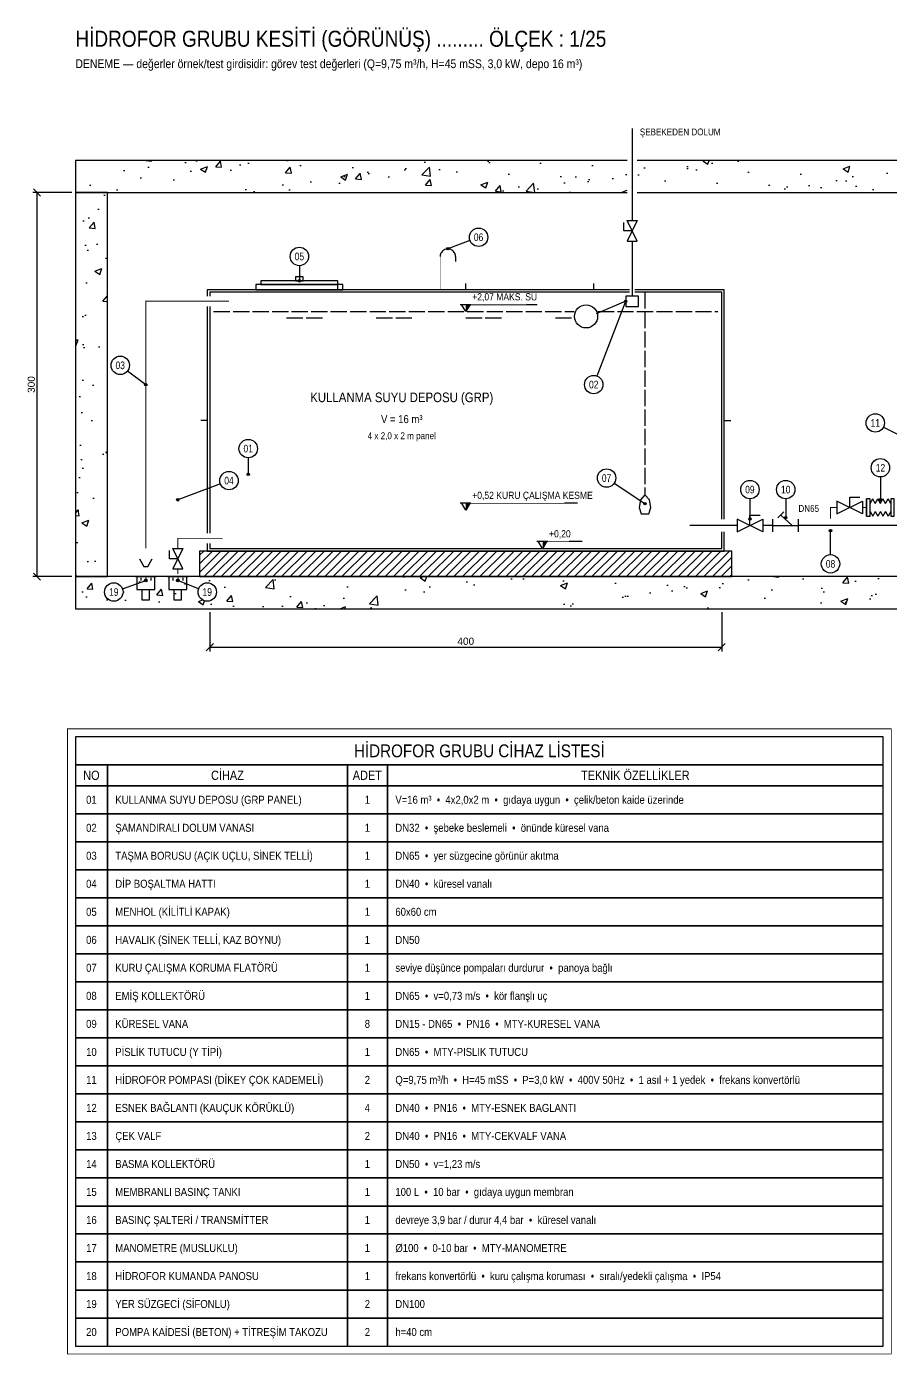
# Model space of a CAD drawing. Header units: centimetres. Extents: x -583 to 556, y -607 to 430.
# Drawn here: x -583 to 92, y -607 to 430 of the extents above; entities that cross this region are included whole.
import ezdxf
from ezdxf.enums import TextEntityAlignment as Align

# ---------------------------------------------------------------- set-up
doc = ezdxf.new("R2010")
doc.units = ezdxf.units.CM
doc.header["$LTSCALE"] = 10
doc.linetypes.add('DASHED', pattern=[1.524, 1.27, -0.254])
for name, color, linetype in [('MTY-VANA', 1, 'Continuous'), ('ROTAS-BASLIK', 2, 'Continuous'), ('ROTAS-BETON', 7, 'Continuous'), ('ROTAS-CAP', 3, 'Continuous'), ('ROTAS-CERCEVE', 4, 'Continuous'), ('ROTAS-DRENAJ-BORU', 140, 'DASHED'), ('ROTAS-ELEKTRIK', 6, 'DASHED'), ('ROTAS-KOT', 2, 'Continuous'), ('ROTAS-MASKE', 7, 'Continuous'), ('ROTAS-NOT', 1, 'Continuous'), ('ROTAS-NUMARA', 1, 'Continuous'), ('ROTAS-OLCU', 2, 'Continuous'), ('ROTAS-POMPA-EKIPMAN', 4, 'Continuous'), ('ROTAS-POMPA-KAIDE', 8, 'Continuous'), ('ROTAS-SOGUKSU-BORU', 5, 'Continuous'), ('ROTAS-SU-SEVIYE', 5, 'DASHED'), ('ROTAS-TABLO', 7, 'Continuous'), ('ROTAS-TARAMA', 8, 'Continuous'), ('ROTAS-VANA', 1, 'Continuous'), ('ROTAS-YAZI', 7, 'Continuous')]:
    doc.layers.add(name, color=color, linetype=linetype)
doc.styles.add('CAP', font='wturkce.SHX', dxfattribs={"width": 0.65})
doc.styles.add('ROTAS', font='arial.ttf')
doc.dimstyles.new('ROTAS-OLCU', dxfattribs={"dimtxt": 5.625, "dimasz": 4.5, "dimexe": 3.375, "dimexo": 2.8125, "dimgap": 1.6875, "dimtad": 1, "dimdec": 0, "dimtxsty": 'ROTAS', "dimtsz": 2.8125, "dimcen": 2.5, "dimclrd": 2, "dimclre": 2, "dimclrt": 2, "dimazin": 3, "dimtfac": 1, "dimtmove": 0, "dimatfit": 3})

# ---------------------------------------------------------------- blocks, each defined once
blk = doc.blocks.new('MTY-KURESEL VANA')
at = {"layer": 'MTY-VANA'}
for p, q in [((0, 0), (0, 8)), ((0, 8), (8, 8))]:
    blk.add_line(p, q, dxfattribs=at)
blk.add_lwpolyline([(-10, 5), (-10, -5), (10, 5), (10, -5), (-10, 5)], dxfattribs=at)
at = {"layer": 'MTY-VANA', "style": 'CAP', "width": 0.65}
blk.add_attdef('CAP', text='', height=5, rotation=26.5651, dxfattribs=at).set_placement((0, 0), align=Align.CENTER)
blk = doc.blocks.new('MTY-PISLIK TUTUCU')
at = {"layer": 'MTY-VANA', "color": 1, "ltscale": 75}
for p, q in [((-6.1, 5.8), (-1.4, 10.5)), ((5.1, 0), (-3.7, 8.1))]:
    blk.add_line(p, q, dxfattribs=at)
at = {"layer": 'MTY-VANA'}
for p, q in [((-10, -5), (-10, 5)), ((-10, 0), (10, 0)), ((10, -5), (10, 5))]:
    blk.add_line(p, q, dxfattribs=at)
at = {"layer": 'MTY-VANA', "style": 'CAP', "width": 0.65}
blk.add_attdef('CAP', text='', height=5, dxfattribs=at).set_placement((0, 0), align=Align.CENTER)
blk = doc.blocks.new('MTY-ESNEK BAGLANTI')
at = {"layer": 'MTY-VANA'}
for p, q in [((-10.8, -6.7), (-10.8, 6.7)), ((-8.1, 3.1), (-6, 6.7)), ((-4, 3.1), (-6, 6.7)), ((-4, 3.1), (-2, 6.7)), ((0, 3.1), (-2, 6.7)), ((0, 3.1), (2, 6.7)), ((4, 3.1), (2, 6.7)), ((4, 3.1), (6, 6.7)), ((8.1, 3.1), (6, 6.7)), ((-8.1, -3.1), (-6, -6.7)), ((-4, -3.1), (-6, -6.7)), ((-4, -3.1), (-2, -6.7)), ((0, -3.1), (-2, -6.7)), ((0, -3.1), (2, -6.7)), ((4, -3.1), (2, -6.7)), ((4, -3.1), (6, -6.7)), ((8.1, -3.1), (6, -6.7))]:
    blk.add_line(p, q, dxfattribs=at)
for points in [[(-8.1, 6.7), (-10.8, 6.7), (-10.8, -6.7), (-8.1, -6.7)], [(10.8, 6.7), (8.1, 6.7), (8.1, -6.7), (10.8, -6.7)]]:
    blk.add_lwpolyline(points, close=True, dxfattribs=at)
at = {"layer": 'MTY-VANA', "style": 'CAP', "width": 0.65}
blk.add_attdef('CAP', text='', height=5, dxfattribs=at).set_placement((-0.1, 0.1), align=Align.CENTER)

msp = doc.modelspace()

# ---------------------------------------------------------------- hatches: boundary and pattern name
at = {"layer": 'ROTAS-KOT'}
h = msp.add_hatch(color=256, dxfattribs=at)
h.dxf.hatch_style = 1
h.paths.add_polyline_path([(-240, 207), (-240, 212.6), (-236.6, 212.6)])
h = msp.add_hatch(color=256, dxfattribs=at)
h.dxf.hatch_style = 1
h.paths.add_polyline_path([(-240, 52), (-240, 57.6), (-236.6, 57.6)])
h = msp.add_hatch(color=256, dxfattribs=at)
h.dxf.hatch_style = 1
h.paths.add_polyline_path([(-180, 22), (-180, 27.6), (-176.6, 27.6)])
at = {"layer": 'ROTAS-NUMARA'}
h = msp.add_hatch(color=256, dxfattribs=at)
h.dxf.hatch_style = 1
h.paths.add_polyline_path([(-253.1, 256), (-253.2, 256.5), (-253.5, 256.8), (-254, 256.9), (-254.5, 256.8), (-254.8, 256.5), (-254.9, 256), (-254.8, 255.5), (-254.5, 255.2), (-254, 255.1), (-253.5, 255.2), (-253.2, 255.5)])
h = msp.add_hatch(color=256, dxfattribs=at)
h.dxf.hatch_style = 1
h.paths.add_polyline_path([(-369.1, 231), (-369.2, 231.5), (-369.5, 231.8), (-370, 231.9), (-370.5, 231.8), (-370.8, 231.5), (-370.9, 231), (-370.8, 230.5), (-370.5, 230.2), (-370, 230.1), (-369.5, 230.2), (-369.2, 230.5)])
h = msp.add_hatch(color=256, dxfattribs=at)
h.dxf.hatch_style = 1
h.paths.add_polyline_path([(-114.1, 215), (-114.2, 215.5), (-114.5, 215.8), (-115, 215.9), (-115.5, 215.8), (-115.8, 215.5), (-115.9, 215), (-115.8, 214.5), (-115.5, 214.2), (-115, 214.1), (-114.5, 214.2), (-114.2, 214.5)])
h = msp.add_hatch(color=256, dxfattribs=at)
h.dxf.hatch_style = 1
h.paths.add_polyline_path([(-489.1, 150), (-489.2, 150.5), (-489.5, 150.8), (-490, 150.9), (-490.5, 150.8), (-490.8, 150.5), (-490.9, 150), (-490.8, 149.5), (-490.5, 149.2), (-490, 149.1), (-489.5, 149.2), (-489.2, 149.5)])
h = msp.add_hatch(color=256, dxfattribs=at)
h.dxf.hatch_style = 1
h.paths.add_polyline_path([(-409.1, 80), (-409.2, 80.5), (-409.5, 80.8), (-410, 80.9), (-410.5, 80.8), (-410.8, 80.5), (-410.9, 80), (-410.8, 79.5), (-410.5, 79.2), (-410, 79.1), (-409.5, 79.2), (-409.2, 79.5)])
h = msp.add_hatch(color=256, dxfattribs=at)
h.dxf.hatch_style = 1
h.paths.add_polyline_path([(-464.1, 60), (-464.2, 60.5), (-464.5, 60.8), (-465, 60.9), (-465.5, 60.8), (-465.8, 60.5), (-465.9, 60), (-465.8, 59.5), (-465.5, 59.2), (-465, 59.1), (-464.5, 59.2), (-464.2, 59.5)])
h = msp.add_hatch(color=256, dxfattribs=at)
h.dxf.hatch_style = 1
h.paths.add_polyline_path([(-99.1, 57), (-99.2, 57.5), (-99.5, 57.8), (-100, 57.9), (-100.5, 57.8), (-100.8, 57.5), (-100.9, 57), (-100.8, 56.5), (-100.5, 56.2), (-100, 56.1), (-99.5, 56.2), (-99.2, 56.5)])
h = msp.add_hatch(color=256, dxfattribs=at)
h.dxf.hatch_style = 1
h.paths.add_polyline_path([(84.9, 60), (84.8, 60.5), (84.5, 60.8), (84, 60.9), (83.5, 60.8), (83.2, 60.5), (83.1, 60), (83.2, 59.5), (83.5, 59.2), (84, 59.1), (84.5, 59.2), (84.8, 59.5)])
h = msp.add_hatch(color=256, dxfattribs=at)
h.dxf.hatch_style = 1
h.paths.add_polyline_path([(-17.1, 45), (-17.2, 45.5), (-17.5, 45.8), (-18, 45.9), (-18.5, 45.8), (-18.8, 45.5), (-18.9, 45), (-18.8, 44.5), (-18.5, 44.2), (-18, 44.1), (-17.5, 44.2), (-17.2, 44.5)])
h = msp.add_hatch(color=256, dxfattribs=at)
h.dxf.hatch_style = 1
h.paths.add_polyline_path([(10.9, 46), (10.8, 46.5), (10.5, 46.8), (10, 46.9), (9.5, 46.8), (9.2, 46.5), (9.1, 46), (9.2, 45.5), (9.5, 45.2), (10, 45.1), (10.5, 45.2), (10.8, 45.5)])
h = msp.add_hatch(color=256, dxfattribs=at)
h.dxf.hatch_style = 1
h.paths.add_polyline_path([(45.9, 36), (45.8, 36.5), (45.5, 36.8), (45, 36.9), (44.5, 36.8), (44.2, 36.5), (44.1, 36), (44.2, 35.5), (44.5, 35.2), (45, 35.1), (45.5, 35.2), (45.8, 35.5)])
h = msp.add_hatch(color=256, dxfattribs=at)
h.dxf.hatch_style = 1
h.paths.add_polyline_path([(-489.1, -3), (-489.2, -2.5), (-489.5, -2.2), (-490, -2.1), (-490.5, -2.2), (-490.8, -2.5), (-490.9, -3), (-490.8, -3.5), (-490.5, -3.8), (-490, -3.9), (-489.5, -3.8), (-489.2, -3.5)])
h = msp.add_hatch(color=256, dxfattribs=at)
h.dxf.hatch_style = 1
h.paths.add_polyline_path([(-464.1, -3), (-464.2, -2.5), (-464.5, -2.2), (-465, -2.1), (-465.5, -2.2), (-465.8, -2.5), (-465.9, -3), (-465.8, -3.5), (-465.5, -3.8), (-465, -3.9), (-464.5, -3.8), (-464.2, -3.5)])
at = {"layer": 'ROTAS-TARAMA'}
h = msp.add_hatch(dxfattribs=at)
h.set_pattern_fill('AR-CONC', scale=0.3)
h.paths.add_polyline_path([(-545, 300), (-545, 325), (-114, 325), (-114, 300)])
h = msp.add_hatch(dxfattribs=at)
h.set_pattern_fill('AR-CONC', scale=0.3)
h.paths.add_polyline_path([(-106, 300), (-106, 325), (320, 325), (320, 300)])
h = msp.add_hatch(dxfattribs=at)
h.set_pattern_fill('AR-CONC', scale=0.3)
h.paths.add_polyline_path([(-545, 0), (-520, 0), (-520, 300), (-545, 300)])
h = msp.add_hatch(dxfattribs=at)
h.set_pattern_fill('ANSI31', scale=1.5)
h.paths.add_polyline_path([(-448, 0), (-32, 0), (-32, 20), (-448, 20)])
h = msp.add_hatch(dxfattribs=at)
h.set_pattern_fill('AR-CONC', scale=0.3)
h.paths.add_polyline_path([(-545, -25), (545, -25), (545, 0), (-545, 0)])

# ---------------------------------------------------------------- linework, layer by layer
at = {"layer": 'ROTAS-BETON'}
for points in [[(-114, 325), (-545, 325), (-545, 300)], [(320, 325), (-106, 325)], [(-545, 300), (-114, 300)], [(-106, 300), (320, 300)]]:
    msp.add_lwpolyline(points, dxfattribs=at)
for points in [[(-545, 0), (-520, 0), (-520, 300), (-545, 300)], [(-545, -25), (545, -25), (545, 0), (-545, 0)]]:
    msp.add_lwpolyline(points, close=True, dxfattribs=at)
at = {"layer": 'ROTAS-CERCEVE', "const_width": 0.6}
msp.add_lwpolyline([(-551.2, -607), (92.5, -607), (92.5, -118.8), (-551.2, -118.8)], close=True, dxfattribs=at)
at = {"layer": 'ROTAS-DRENAJ-BORU'}
for points, const_width in [([(-425, 215), (-490, 215), (-490, 22)], 0.8), ([(-430, 30), (-465, 30), (-465, 22)], 0.6), ([(-465, 6), (-465, 2)], 0.6)]:
    msp.add_lwpolyline(points, dxfattribs=dict(at, const_width=const_width))
at = {"layer": 'ROTAS-ELEKTRIK'}
msp.add_lwpolyline([(-100, 222), (-100, 64)], dxfattribs=at)
at = {"layer": 'ROTAS-KOT'}
for points in [[(-244.5, 212.6), (-184.1, 212.6)], [(-244.5, 57.6), (-152.8, 57.6)], [(-184.5, 27.6), (-149.1, 27.6)]]:
    msp.add_lwpolyline(points, dxfattribs=at)
for points in [[(-240, 207), (-243.4, 212.6), (-236.6, 212.6)], [(-240, 52), (-243.4, 57.6), (-236.6, 57.6)], [(-180, 22), (-183.4, 27.6), (-176.6, 27.6)]]:
    msp.add_lwpolyline(points, close=True, dxfattribs=at)
at = {"layer": 'ROTAS-NUMARA'}
for p, q in [((-236.7, 262.5), (-254, 256)), ((-370, 242.8), (-370, 231)), ((-137.4, 156.7), (-115, 215)), ((-504.2, 160.7), (-490, 150)), ((86.4, 116.8), (120, 100)), ((-410, 92.8), (-410, 80)), ((-124, 73), (-100, 57)), ((84, 77.8), (84, 60)), ((-431.7, 72.5), (-465, 60)), ((-18, 60.8), (-18, 45)), ((10, 60.8), (10, 46)), ((45, 17.2), (45, 36)), ((-508.2, -9.6), (-490, -3)), ((-448.7, -9.4), (-465, -3))]:
    msp.add_line(p, q, dxfattribs=at)
for centre in [(-254, 256), (-370, 231), (-115, 215), (-490, 150), (-410, 80), (-465, 60), (-100, 57), (84, 60), (-18, 45), (10, 46), (45, 36), (-490, -3), (-465, -3)]:
    msp.add_circle(centre, 0.938, dxfattribs=at)
at = {"layer": 'ROTAS-POMPA-EKIPMAN'}
for points in [[(-248, 250), (-248.1, 250.9), (-248.2, 251.7), (-248.5, 252.5), (-249, 253.2), (-249.5, 253.9), (-250.1, 254.5), (-250.8, 255), (-251.5, 255.5), (-252.3, 255.8), (-253.1, 255.9), (-254, 256), (-254.9, 255.9), (-255.7, 255.8), (-256.5, 255.5), (-257.2, 255), (-257.9, 254.5), (-258.5, 253.9), (-259, 253.2), (-259.5, 252.5), (-259.8, 251.7), (-259.9, 250.9), (-260, 250)], [(-248, 250), (-248, 246)], [(-340, 224), (-340, 229)], [(-240, 224), (-240, 229)], [(-140, 224), (-140, 229)], [(-112, 224), (-442, 224), (-442, 219)], [(-112, 222), (-440, 222), (-440, 219)], [(-38, 45), (-38, 224), (-108, 224)], [(-40, 45), (-40, 222), (-108, 222)], [(-442, 211), (-442, 34)], [(-440, 211), (-440, 34)], [(-115, 215), (-138, 205.2)], [(-442, 122), (-447, 122)], [(-38, 122), (-33, 122)], [(-442, 20), (-38, 20), (-38, 35)], [(-440, 22), (-40, 22), (-40, 35)], [(-442, 26), (-442, 20)], [(-440, 26), (-440, 22)], [(-495, 14), (-491.5, 8), (-488.5, 8), (-485, 14)], [(-498, 0), (-482, 0)], [(-497, 0), (-497, -10), (-483, -10), (-483, 0)], [(-473, 0), (-457, 0)], [(-472, 0), (-472, -10), (-458, -10), (-458, 0)], [(-494, -1), (-494, -3)], [(-493, -10), (-493, -18), (-487, -18), (-487, -10)], [(-490, -1), (-490, -3)], [(-486, -1), (-486, -3)], [(-469, -1), (-469, -3)], [(-468, -10), (-468, -18), (-462, -18), (-462, -10)], [(-465, -1), (-465, -3)], [(-461, -1), (-461, -3)]]:
    msp.add_lwpolyline(points, dxfattribs=at)
for points in [[(-400, 228), (-340, 228), (-340, 231), (-400, 231)], [(-373, 231), (-367, 231), (-367, 234), (-373, 234)], [(-404, 224), (-336, 224), (-336, 228), (-404, 228)], [(-115, 211), (-105, 211), (-105, 219), (-115, 219)], [(-100, 64), (-103.5, 60), (-104.5, 54), (-103, 49), (-97, 49), (-95.5, 54), (-96.5, 60)]]:
    msp.add_lwpolyline(points, close=True, dxfattribs=at)
msp.add_circle((-146, 203.2), 9, dxfattribs=at)
at = {"layer": 'ROTAS-POMPA-KAIDE'}
msp.add_lwpolyline([(-448, 0), (-32, 0), (-32, 20), (-448, 20)], close=True, dxfattribs=at)
at = {"layer": 'ROTAS-SOGUKSU-BORU'}
for points in [[(-110, 350), (-110, 278)], [(-110, 262), (-110, 224)], [(-110, 224), (-110, 219)]]:
    msp.add_lwpolyline(points, dxfattribs=at)
for points, const_width in [([(-260, 224), (-260, 250)], 0.4), ([(45, 45.3), (45, 54), (50, 54)], 0.767), ([(70, 54), (73.2, 54)], 0.767), ([(-65, 40), (-28, 40)], 0.933), ([(-8, 40), (0, 40)], 0.933), ([(20, 40), (176, 40)], 0.933)]:
    msp.add_lwpolyline(points, dxfattribs=dict(at, const_width=const_width))
at = {"layer": 'ROTAS-SU-SEVIYE'}
for points in [[(-437, 207), (-155.2, 207)], [(-380, 202), (-350, 202)], [(-310, 202), (-280, 202)], [(-240, 202), (-210, 202)], [(-170, 202), (-155.9, 202)], [(-136.8, 207), (-43, 207)]]:
    msp.add_lwpolyline(points, dxfattribs=at)
at = {"layer": 'ROTAS-TABLO'}
for points in [[(-545, -147), (86.2, -147), (86.2, -125), (-545, -125)], [(-545, -163.2), (-520, -163.2), (-520, -147), (-545, -147)], [(-520, -163.2), (-332.5, -163.2), (-332.5, -147), (-520, -147)], [(-332.5, -163.2), (-301.2, -163.2), (-301.2, -147), (-332.5, -147)], [(-301.2, -163.2), (86.2, -163.2), (86.2, -147), (-301.2, -147)], [(-545, -185.1), (-520, -185.1), (-520, -163.2), (-545, -163.2)], [(-520, -185.1), (-332.5, -185.1), (-332.5, -163.2), (-520, -163.2)], [(-332.5, -185.1), (-301.2, -185.1), (-301.2, -163.2), (-332.5, -163.2)], [(-301.2, -185.1), (86.2, -185.1), (86.2, -163.2), (-301.2, -163.2)], [(-545, -207), (-520, -207), (-520, -185.1), (-545, -185.1)], [(-520, -207), (-332.5, -207), (-332.5, -185.1), (-520, -185.1)], [(-332.5, -207), (-301.2, -207), (-301.2, -185.1), (-332.5, -185.1)], [(-301.2, -207), (86.2, -207), (86.2, -185.1), (-301.2, -185.1)], [(-545, -228.9), (-520, -228.9), (-520, -207), (-545, -207)], [(-520, -228.9), (-332.5, -228.9), (-332.5, -207), (-520, -207)], [(-332.5, -228.9), (-301.2, -228.9), (-301.2, -207), (-332.5, -207)], [(-301.2, -228.9), (86.2, -228.9), (86.2, -207), (-301.2, -207)], [(-545, -250.8), (-520, -250.8), (-520, -228.9), (-545, -228.9)], [(-520, -250.8), (-332.5, -250.8), (-332.5, -228.9), (-520, -228.9)], [(-332.5, -250.8), (-301.2, -250.8), (-301.2, -228.9), (-332.5, -228.9)], [(-301.2, -250.8), (86.2, -250.8), (86.2, -228.9), (-301.2, -228.9)], [(-545, -272.6), (-520, -272.6), (-520, -250.8), (-545, -250.8)], [(-520, -272.6), (-332.5, -272.6), (-332.5, -250.8), (-520, -250.8)], [(-332.5, -272.6), (-301.2, -272.6), (-301.2, -250.8), (-332.5, -250.8)], [(-301.2, -272.6), (86.2, -272.6), (86.2, -250.8), (-301.2, -250.8)], [(-545, -294.5), (-520, -294.5), (-520, -272.6), (-545, -272.6)], [(-520, -294.5), (-332.5, -294.5), (-332.5, -272.6), (-520, -272.6)], [(-332.5, -294.5), (-301.2, -294.5), (-301.2, -272.6), (-332.5, -272.6)], [(-301.2, -294.5), (86.2, -294.5), (86.2, -272.6), (-301.2, -272.6)], [(-545, -316.4), (-520, -316.4), (-520, -294.5), (-545, -294.5)], [(-520, -316.4), (-332.5, -316.4), (-332.5, -294.5), (-520, -294.5)], [(-332.5, -316.4), (-301.2, -316.4), (-301.2, -294.5), (-332.5, -294.5)], [(-301.2, -316.4), (86.2, -316.4), (86.2, -294.5), (-301.2, -294.5)], [(-545, -338.2), (-520, -338.2), (-520, -316.4), (-545, -316.4)], [(-520, -338.2), (-332.5, -338.2), (-332.5, -316.4), (-520, -316.4)], [(-332.5, -338.2), (-301.2, -338.2), (-301.2, -316.4), (-332.5, -316.4)], [(-301.2, -338.2), (86.2, -338.2), (86.2, -316.4), (-301.2, -316.4)], [(-545, -360.1), (-520, -360.1), (-520, -338.2), (-545, -338.2)], [(-520, -360.1), (-332.5, -360.1), (-332.5, -338.2), (-520, -338.2)], [(-332.5, -360.1), (-301.2, -360.1), (-301.2, -338.2), (-332.5, -338.2)], [(-301.2, -360.1), (86.2, -360.1), (86.2, -338.2), (-301.2, -338.2)], [(-545, -382), (-520, -382), (-520, -360.1), (-545, -360.1)], [(-520, -382), (-332.5, -382), (-332.5, -360.1), (-520, -360.1)], [(-332.5, -382), (-301.2, -382), (-301.2, -360.1), (-332.5, -360.1)], [(-301.2, -382), (86.2, -382), (86.2, -360.1), (-301.2, -360.1)], [(-545, -403.9), (-520, -403.9), (-520, -382), (-545, -382)], [(-520, -403.9), (-332.5, -403.9), (-332.5, -382), (-520, -382)], [(-332.5, -403.9), (-301.2, -403.9), (-301.2, -382), (-332.5, -382)], [(-301.2, -403.9), (86.2, -403.9), (86.2, -382), (-301.2, -382)], [(-545, -425.8), (-520, -425.8), (-520, -403.9), (-545, -403.9)], [(-520, -425.8), (-332.5, -425.8), (-332.5, -403.9), (-520, -403.9)], [(-332.5, -425.8), (-301.2, -425.8), (-301.2, -403.9), (-332.5, -403.9)], [(-301.2, -425.8), (86.2, -425.8), (86.2, -403.9), (-301.2, -403.9)], [(-545, -447.6), (-520, -447.6), (-520, -425.8), (-545, -425.8)], [(-520, -447.6), (-332.5, -447.6), (-332.5, -425.8), (-520, -425.8)], [(-332.5, -447.6), (-301.2, -447.6), (-301.2, -425.8), (-332.5, -425.8)], [(-301.2, -447.6), (86.2, -447.6), (86.2, -425.8), (-301.2, -425.8)], [(-545, -469.5), (-520, -469.5), (-520, -447.6), (-545, -447.6)], [(-520, -469.5), (-332.5, -469.5), (-332.5, -447.6), (-520, -447.6)], [(-332.5, -469.5), (-301.2, -469.5), (-301.2, -447.6), (-332.5, -447.6)], [(-301.2, -469.5), (86.2, -469.5), (86.2, -447.6), (-301.2, -447.6)], [(-545, -491.4), (-520, -491.4), (-520, -469.5), (-545, -469.5)], [(-520, -491.4), (-332.5, -491.4), (-332.5, -469.5), (-520, -469.5)], [(-332.5, -491.4), (-301.2, -491.4), (-301.2, -469.5), (-332.5, -469.5)], [(-301.2, -491.4), (86.2, -491.4), (86.2, -469.5), (-301.2, -469.5)], [(-545, -513.2), (-520, -513.2), (-520, -491.4), (-545, -491.4)], [(-520, -513.2), (-332.5, -513.2), (-332.5, -491.4), (-520, -491.4)], [(-332.5, -513.2), (-301.2, -513.2), (-301.2, -491.4), (-332.5, -491.4)], [(-301.2, -513.2), (86.2, -513.2), (86.2, -491.4), (-301.2, -491.4)], [(-545, -535.1), (-520, -535.1), (-520, -513.2), (-545, -513.2)], [(-520, -535.1), (-332.5, -535.1), (-332.5, -513.2), (-520, -513.2)], [(-332.5, -535.1), (-301.2, -535.1), (-301.2, -513.2), (-332.5, -513.2)], [(-301.2, -535.1), (86.2, -535.1), (86.2, -513.2), (-301.2, -513.2)], [(-545, -557), (-520, -557), (-520, -535.1), (-545, -535.1)], [(-520, -557), (-332.5, -557), (-332.5, -535.1), (-520, -535.1)], [(-332.5, -557), (-301.2, -557), (-301.2, -535.1), (-332.5, -535.1)], [(-301.2, -557), (86.2, -557), (86.2, -535.1), (-301.2, -535.1)], [(-545, -578.9), (-520, -578.9), (-520, -557), (-545, -557)], [(-520, -578.9), (-332.5, -578.9), (-332.5, -557), (-520, -557)], [(-332.5, -578.9), (-301.2, -578.9), (-301.2, -557), (-332.5, -557)], [(-301.2, -578.9), (86.2, -578.9), (86.2, -557), (-301.2, -557)], [(-545, -600.8), (-520, -600.8), (-520, -578.9), (-545, -578.9)], [(-520, -600.8), (-332.5, -600.8), (-332.5, -578.9), (-520, -578.9)], [(-332.5, -600.8), (-301.2, -600.8), (-301.2, -578.9), (-332.5, -578.9)], [(-301.2, -600.8), (86.2, -600.8), (86.2, -578.9), (-301.2, -578.9)]]:
    msp.add_lwpolyline(points, close=True, dxfattribs=at)

# ---------------------------------------------------------------- block references
at = {"layer": 'ROTAS-VANA', "xscale": 0.8, "yscale": 0.8, "rotation": 90}
for p in [(-110, 270), (-465, 14)]:
    msp.add_blockref('MTY-KURESEL VANA', p, dxfattribs=at)
at = {"layer": 'ROTAS-VANA'}
for name, p in [('MTY-KURESEL VANA', (60, 54)), ('MTY-ESNEK BAGLANTI', (84, 54)), ('MTY-KURESEL VANA', (-18, 40)), ('MTY-PISLIK TUTUCU', (10, 40))]:
    msp.add_blockref(name, p, dxfattribs=at)

# ---------------------------------------------------------------- texts
at = {"layer": 'ROTAS-BASLIK', "style": 'ROTAS', "width": 0.85}
msp.add_text('HİDROFOR GRUBU KESİTİ (GÖRÜNÜŞ) ......... ÖLÇEK : 1/25', height=12.5, dxfattribs=at).set_placement((-545, 410), align=Align.BOTTOM_LEFT)
for s, height, p in [('HİDROFOR GRUBU CİHAZ LİSTESİ', 10, (-229.4, -136)), ('NO', 7.19, (-532.5, -155.1)), ('CİHAZ', 7.19, (-426.2, -155.1)), ('ADET', 7.19, (-316.9, -155.1)), ('TEKNİK ÖZELLİKLER', 7.187, (-107.5, -155.1))]:
    msp.add_text(s, height=height, dxfattribs=at).set_placement(p, align=Align.MIDDLE_CENTER)
at = {"layer": 'ROTAS-NOT', "style": 'ROTAS', "width": 0.85}
msp.add_text('DENEME — değerler örnek/test girdisidir: görev test değerleri (Q=9,75 m³/h, H=45 mSS, 3,0 kW, depo 16 m³)', height=6.875, dxfattribs=at).set_placement((-545, 395), align=Align.BOTTOM_LEFT)
at = {"layer": 'ROTAS-TABLO', "style": 'ROTAS', "width": 0.85}
for s, p in [('01', (-532.5, -174.2)), ('1', (-316.9, -174.2)), ('02', (-532.5, -196.1)), ('1', (-316.9, -196.1)), ('03', (-532.5, -217.9)), ('1', (-316.9, -217.9)), ('04', (-532.5, -239.8)), ('1', (-316.9, -239.8)), ('05', (-532.5, -261.7)), ('1', (-316.9, -261.7)), ('06', (-532.5, -283.6)), ('1', (-316.9, -283.6)), ('07', (-532.5, -305.4)), ('1', (-316.9, -305.4)), ('08', (-532.5, -327.3)), ('1', (-316.9, -327.3)), ('09', (-532.5, -349.2)), ('8', (-316.9, -349.2)), ('10', (-532.5, -371.1)), ('1', (-316.9, -371.1)), ('11', (-532.5, -392.9)), ('2', (-316.9, -392.9)), ('12', (-532.5, -414.8)), ('4', (-316.9, -414.8)), ('13', (-532.5, -436.7)), ('2', (-316.9, -436.7)), ('14', (-532.5, -458.6)), ('1', (-316.9, -458.6)), ('15', (-532.5, -480.4)), ('1', (-316.9, -480.4)), ('16', (-532.5, -502.3)), ('1', (-316.9, -502.3)), ('17', (-532.5, -524.2)), ('1', (-316.9, -524.2)), ('18', (-532.5, -546.1)), ('1', (-316.9, -546.1)), ('19', (-532.5, -567.9)), ('2', (-316.9, -567.9)), ('20', (-532.5, -589.8)), ('2', (-316.9, -589.8))]:
    msp.add_text(s, height=6.25, dxfattribs=at).set_placement(p, align=Align.MIDDLE_CENTER)
for s, p in [('KULLANMA SUYU DEPOSU (GRP PANEL)', (-513.8, -174.2)), ('V=16 m³  •  4x2,0x2 m  •  gıdaya uygun  •  çelik/beton kaide üzerinde', (-295, -174.2)), ('ŞAMANDIRALI DOLUM VANASI', (-513.8, -196.1)), ('DN32  •  şebeke beslemeli  •  önünde küresel vana', (-295, -196.1)), ('TAŞMA BORUSU (AÇIK UÇLU, SİNEK TELLİ)', (-513.8, -217.9)), ('DN65  •  yer süzgecine görünür akıtma', (-295, -217.9)), ('DİP BOŞALTMA HATTI', (-513.8, -239.8)), ('DN40  •  küresel vanalı', (-295, -239.8)), ('MENHOL (KİLİTLİ KAPAK)', (-513.8, -261.7)), ('60x60 cm', (-295, -261.7)), ('HAVALIK (SİNEK TELLİ, KAZ BOYNU)', (-513.8, -283.6)), ('DN50', (-295, -283.6)), ('KURU ÇALIŞMA KORUMA FLATÖRÜ', (-513.8, -305.4)), ('seviye düşünce pompaları durdurur  •  panoya bağlı', (-295, -305.4)), ('EMİŞ KOLLEKTÖRÜ', (-513.8, -327.3)), ('DN65  •  v=0,73 m/s  •  kör flanşlı uç', (-295, -327.3)), ('KÜRESEL VANA', (-513.8, -349.2)), ('DN15 - DN65  •  PN16  •  MTY-KURESEL VANA', (-295, -349.2)), ('PİSLİK TUTUCU (Y TİPİ)', (-513.8, -371.1)), ('DN65  •  MTY-PISLIK TUTUCU', (-295, -371.1)), ('HİDROFOR POMPASI (DİKEY ÇOK KADEMELİ)', (-513.8, -392.9)), ('Q=9,75 m³/h  •  H=45 mSS  •  P=3,0 kW  •  400V 50Hz  •  1 asıl + 1 yedek  •  frekans konvertörlü', (-295, -392.9)), ('ESNEK BAĞLANTI (KAUÇUK KÖRÜKLÜ)', (-513.8, -414.8)), ('DN40  •  PN16  •  MTY-ESNEK BAGLANTI', (-295, -414.8)), ('ÇEK VALF', (-513.8, -436.7)), ('DN40  •  PN16  •  MTY-CEKVALF VANA', (-295, -436.7)), ('BASMA KOLLEKTÖRÜ', (-513.8, -458.6)), ('DN50  •  v=1,23 m/s', (-295, -458.6)), ('MEMBRANLI BASINÇ TANKI', (-513.8, -480.4)), ('100 L  •  10 bar  •  gıdaya uygun membran', (-295, -480.4)), ('BASINÇ ŞALTERİ / TRANSMİTTER', (-513.8, -502.3)), ('devreye 3,9 bar / durur 4,4 bar  •  küresel vanalı', (-295, -502.3)), ('MANOMETRE (MUSLUKLU)', (-513.8, -524.2)), ('Ø100  •  0-10 bar  •  MTY-MANOMETRE', (-295, -524.2)), ('HİDROFOR KUMANDA PANOSU', (-513.8, -546.1)), ('frekans konvertörlü  •  kuru çalışma koruması  •  sıralı/yedekli çalışma  •  IP54', (-295, -546.1)), ('YER SÜZGECİ (SİFONLU)', (-513.8, -567.9)), ('DN100', (-295, -567.9)), ('POMPA KAİDESİ (BETON) + TİTREŞİM TAKOZU', (-513.8, -589.8)), ('h=40 cm', (-295, -589.8))]:
    msp.add_text(s, height=6.25, dxfattribs=at).set_placement(p, align=Align.MIDDLE_LEFT)

# ---------------------------------------------------------------- dimensions: what is measured, and where the dimension line sits
at = {"layer": 'ROTAS-OLCU'}
msp.add_linear_dim(base=(-575, 0), p1=(-545, 0), p2=(-545, 300), angle=90, dimstyle='ROTAS-OLCU', dxfattribs=at).render()
msp.add_linear_dim(base=(-440, -55), p1=(-440, -25), p2=(-40, -25), dimstyle='ROTAS-OLCU', dxfattribs=at).render()

# ---------------------------------------------------------------- wipeouts: each hides what was drawn before it
for points in [[(-104.8, 341.7), (-61.2, 341.7), (-61.2, 349.4), (-104.8, 349.4)], [(-343.6, 134.4), (-238.6, 134.4), (-238.6, 145.2), (-343.6, 145.2)], [(-306.7, 118.3), (-275.2, 118.3), (-275.2, 127.4), (-306.7, 127.4)]]:
    msp.add_wipeout(points).dxf.layer = 'ROTAS-MASKE'

# ---------------------------------------------------------------- next in the draw order: texts
at = {"layer": 'ROTAS-BASLIK', "style": 'ROTAS', "width": 0.85}
msp.add_text('KULLANMA SUYU DEPOSU (GRP)', height=7.5, dxfattribs=at).set_placement((-290, 140), align=Align.MIDDLE_CENTER)
at = {"layer": 'ROTAS-SOGUKSU-BORU', "style": 'ROTAS', "width": 0.85}
msp.add_text('ŞEBEKEDEN DOLUM', height=5.312, dxfattribs=at).set_placement((-104, 343), align=Align.BOTTOM_LEFT)
at = {"layer": 'ROTAS-YAZI', "style": 'ROTAS', "width": 0.85}
msp.add_text('V = 16 m³', height=6.25, dxfattribs=at).set_placement((-290, 123), align=Align.MIDDLE_CENTER)

# ---------------------------------------------------------------- next in the draw order: wipeouts: each hides what was drawn before it
for points in [[(-222.8, 265), (-223.1, 266.9), (-223.8, 268.6), (-224.9, 270.1), (-226.4, 271.2), (-228.1, 271.9), (-230, 272.2), (-231.9, 271.9), (-233.6, 271.2), (-235.1, 270.1), (-236.2, 268.6), (-236.9, 266.9), (-237.2, 265), (-236.9, 263.1), (-236.2, 261.4), (-235.1, 259.9), (-233.6, 258.8), (-231.9, 258.1), (-230, 257.8), (-228.1, 258.1), (-226.4, 258.8), (-224.9, 259.9), (-223.8, 261.4), (-223.1, 263.1)], [(-362.8, 250), (-363.1, 251.9), (-363.8, 253.6), (-364.9, 255.1), (-366.4, 256.2), (-368.1, 256.9), (-370, 257.2), (-371.9, 256.9), (-373.6, 256.2), (-375.1, 255.1), (-376.2, 253.6), (-376.9, 251.9), (-377.2, 250), (-376.9, 248.1), (-376.2, 246.4), (-375.1, 244.9), (-373.6, 243.8), (-371.9, 243.1), (-370, 242.8), (-368.1, 243.1), (-366.4, 243.8), (-364.9, 244.9), (-363.8, 246.4), (-363.1, 248.1)], [(-235.8, 212.6), (-192.6, 212.6), (-192.6, 220.8), (-235.8, 220.8)], [(-502.8, 165), (-503.1, 166.9), (-503.8, 168.6), (-504.9, 170.1), (-506.4, 171.2), (-508.1, 171.9), (-510, 172.2), (-511.9, 171.9), (-513.6, 171.2), (-515.1, 170.1), (-516.2, 168.6), (-516.9, 166.9), (-517.2, 165), (-516.9, 163.1), (-516.2, 161.4), (-515.1, 159.9), (-513.6, 158.8), (-511.9, 158.1), (-510, 157.8), (-508.1, 158.1), (-506.4, 158.8), (-504.9, 159.9), (-503.8, 161.4), (-503.1, 163.1)], [(-132.8, 150), (-133.1, 151.9), (-133.8, 153.6), (-134.9, 155.1), (-136.4, 156.2), (-138.1, 156.9), (-140, 157.2), (-141.9, 156.9), (-143.6, 156.2), (-145.1, 155.1), (-146.2, 153.6), (-146.9, 151.9), (-147.2, 150), (-146.9, 148.1), (-146.2, 146.4), (-145.1, 144.9), (-143.6, 143.8), (-141.9, 143.1), (-140, 142.8), (-138.1, 143.1), (-136.4, 143.8), (-134.9, 144.9), (-133.8, 146.4), (-133.1, 148.1)], [(87.2, 120), (86.9, 121.9), (86.2, 123.6), (85.1, 125.1), (83.6, 126.2), (81.9, 126.9), (80, 127.2), (78.1, 126.9), (76.4, 126.2), (74.9, 125.1), (73.8, 123.6), (73.1, 121.9), (72.8, 120), (73.1, 118.1), (73.8, 116.4), (74.9, 114.9), (76.4, 113.8), (78.1, 113.1), (80, 112.8), (81.9, 113.1), (83.6, 113.8), (85.1, 114.9), (86.2, 116.4), (86.9, 118.1)], [(-402.8, 100), (-403.1, 101.9), (-403.8, 103.6), (-404.9, 105.1), (-406.4, 106.2), (-408.1, 106.9), (-410, 107.2), (-411.9, 106.9), (-413.6, 106.2), (-415.1, 105.1), (-416.2, 103.6), (-416.9, 101.9), (-417.2, 100), (-416.9, 98.1), (-416.2, 96.4), (-415.1, 94.9), (-413.6, 93.8), (-411.9, 93.1), (-410, 92.8), (-408.1, 93.1), (-406.4, 93.8), (-404.9, 94.9), (-403.8, 96.4), (-403.1, 98.1)], [(-318.2, 106), (-263.4, 106), (-263.4, 113.7), (-318.2, 113.7)], [(-122.8, 77), (-123.1, 78.9), (-123.8, 80.6), (-124.9, 82.1), (-126.4, 83.2), (-128.1, 83.9), (-130, 84.2), (-131.9, 83.9), (-133.6, 83.2), (-135.1, 82.1), (-136.2, 80.6), (-136.9, 78.9), (-137.2, 77), (-136.9, 75.1), (-136.2, 73.4), (-135.1, 71.9), (-133.6, 70.8), (-131.9, 70.1), (-130, 69.8), (-128.1, 70.1), (-126.4, 70.8), (-124.9, 71.9), (-123.8, 73.4), (-123.1, 75.1)], [(91.2, 85), (90.9, 86.9), (90.2, 88.6), (89.1, 90.1), (87.6, 91.2), (85.9, 91.9), (84, 92.2), (82.1, 91.9), (80.4, 91.2), (78.9, 90.1), (77.8, 88.6), (77.1, 86.9), (76.8, 85), (77.1, 83.1), (77.8, 81.4), (78.9, 79.9), (80.4, 78.8), (82.1, 78.1), (84, 77.8), (85.9, 78.1), (87.6, 78.8), (89.1, 79.9), (90.2, 81.4), (90.9, 83.1)], [(-417.8, 75), (-418.1, 76.9), (-418.8, 78.6), (-419.9, 80.1), (-421.4, 81.2), (-423.1, 81.9), (-425, 82.2), (-426.9, 81.9), (-428.6, 81.2), (-430.1, 80.1), (-431.2, 78.6), (-431.9, 76.9), (-432.2, 75), (-431.9, 73.1), (-431.2, 71.4), (-430.1, 69.9), (-428.6, 68.8), (-426.9, 68.1), (-425, 67.8), (-423.1, 68.1), (-421.4, 68.8), (-419.9, 69.9), (-418.8, 71.4), (-418.1, 73.1)], [(-10.8, 68), (-11.1, 69.9), (-11.8, 71.6), (-12.9, 73.1), (-14.4, 74.2), (-16.1, 74.9), (-18, 75.2), (-19.9, 74.9), (-21.6, 74.2), (-23.1, 73.1), (-24.2, 71.6), (-24.9, 69.9), (-25.2, 68), (-24.9, 66.1), (-24.2, 64.4), (-23.1, 62.9), (-21.6, 61.8), (-19.9, 61.1), (-18, 60.8), (-16.1, 61.1), (-14.4, 61.8), (-12.9, 62.9), (-11.8, 64.4), (-11.1, 66.1)], [(17.2, 68), (16.9, 69.9), (16.2, 71.6), (15.1, 73.1), (13.6, 74.2), (11.9, 74.9), (10, 75.2), (8.1, 74.9), (6.4, 74.2), (4.9, 73.1), (3.8, 71.6), (3.1, 69.9), (2.8, 68), (3.1, 66.1), (3.8, 64.4), (4.9, 62.9), (6.4, 61.8), (8.1, 61.1), (10, 60.8), (11.9, 61.1), (13.6, 61.8), (15.1, 62.9), (16.2, 64.4), (16.9, 66.1)], [(-235.8, 57.6), (-162.9, 57.6), (-162.9, 65.8), (-235.8, 65.8)], [(20.8, 47.7), (33.6, 47.7), (33.6, 55.4), (20.8, 55.4)], [(-175.8, 27.6), (-159.3, 27.6), (-159.3, 35.8), (-175.8, 35.8)], [(52.2, 10), (51.9, 11.9), (51.2, 13.6), (50.1, 15.1), (48.6, 16.2), (46.9, 16.9), (45, 17.2), (43.1, 16.9), (41.4, 16.2), (39.9, 15.1), (38.8, 13.6), (38.1, 11.9), (37.8, 10), (38.1, 8.1), (38.8, 6.4), (39.9, 4.9), (41.4, 3.8), (43.1, 3.1), (45, 2.8), (46.9, 3.1), (48.6, 3.8), (50.1, 4.9), (51.2, 6.4), (51.9, 8.1)], [(-507.8, -12), (-508.1, -10.1), (-508.8, -8.4), (-509.9, -6.9), (-511.4, -5.8), (-513.1, -5.1), (-515, -4.8), (-516.9, -5.1), (-518.6, -5.8), (-520.1, -6.9), (-521.2, -8.4), (-521.9, -10.1), (-522.2, -12), (-521.9, -13.9), (-521.2, -15.6), (-520.1, -17.1), (-518.6, -18.2), (-516.9, -18.9), (-515, -19.2), (-513.1, -18.9), (-511.4, -18.2), (-509.9, -17.1), (-508.8, -15.6), (-508.1, -13.9)], [(-434.8, -12), (-435.1, -10.1), (-435.8, -8.4), (-436.9, -6.9), (-438.4, -5.8), (-440.1, -5.1), (-442, -4.8), (-443.9, -5.1), (-445.6, -5.8), (-447.1, -6.9), (-448.2, -8.4), (-448.9, -10.1), (-449.2, -12), (-448.9, -13.9), (-448.2, -15.6), (-447.1, -17.1), (-445.6, -18.2), (-443.9, -18.9), (-442, -19.2), (-440.1, -18.9), (-438.4, -18.2), (-436.9, -17.1), (-435.8, -15.6), (-435.1, -13.9)]]:
    msp.add_wipeout(points).dxf.layer = 'ROTAS-MASKE'

# ---------------------------------------------------------------- next in the draw order: linework, layer by layer
at = {"layer": 'ROTAS-NUMARA'}
for centre in [(-230, 265), (-370, 250), (-510, 165), (-140, 150), (80, 120), (-410, 100), (-130, 77), (84, 85), (-425, 75), (-18, 68), (10, 68), (45, 10), (-515, -12), (-442, -12)]:
    msp.add_circle(centre, 7.19, dxfattribs=at)

# ---------------------------------------------------------------- next in the draw order: texts
at = {"layer": 'ROTAS-CAP', "style": 'ROTAS', "width": 0.85}
msp.add_text('DN65', height=5.31, dxfattribs=at).set_placement((28, 49), align=Align.BOTTOM_CENTER)
at = {"layer": 'ROTAS-KOT', "style": 'ROTAS', "width": 0.85}
for s, height, p in [('+2,07 MAKS. SU', 5.625, (-234.9, 214)), ('+0,52 KURU ÇALIŞMA KESME', 5.625, (-234.9, 59)), ('+0,20', 5.62, (-174.9, 29))]:
    msp.add_text(s, height=height, dxfattribs=at).set_placement(p, align=Align.BOTTOM_LEFT)
at = {"layer": 'ROTAS-NUMARA', "style": 'ROTAS', "width": 0.8}
for s, p in [('06', (-230, 265)), ('05', (-370, 250)), ('03', (-510, 165)), ('02', (-140, 150)), ('11', (80, 120)), ('01', (-410, 100)), ('12', (84, 85)), ('04', (-425, 75)), ('07', (-130, 77)), ('09', (-18, 68)), ('10', (10, 68)), ('08', (45, 10)), ('19', (-515, -12)), ('19', (-442, -12))]:
    msp.add_text(s, height=5.94, dxfattribs=at).set_placement(p, align=Align.MIDDLE_CENTER)
at = {"layer": 'ROTAS-YAZI', "style": 'ROTAS', "width": 0.85}
msp.add_text('4 x 2,0 x 2 m panel', height=5.312, dxfattribs=at).set_placement((-290, 110), align=Align.MIDDLE_CENTER)

doc.saveas('drawing.dxf')
